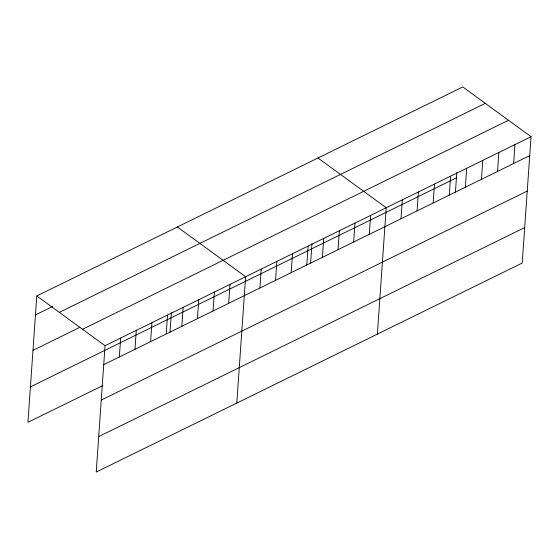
<?xml version="1.0" encoding="UTF-8"?>
<svg xmlns="http://www.w3.org/2000/svg" width="559" height="559" viewBox="0 0 559 559"><rect width="100%" height="100%" fill="white"/><g stroke="black" fill="none" stroke-linecap="round" stroke-linejoin="round"><path stroke-width="0.84" d="M36.789 295.956L105.05 345.7L96.218 472.055L522.211 263.044L531.05 136.689L462.782 86.945L36.789 295.956L27.95 422.311L102.926 385.528M119.347 356.97L120.674 338.034M134.971 349.305L136.291 330.369M150.588 341.64L151.908 322.704M166.205 333.982L167.532 315.045M170.006 332.235L171.375 312.67M181.829 326.316L183.149 307.38M197.446 318.651L198.773 299.715M213.07 310.986L214.39 292.05M228.687 303.32L230.008 284.391M236.792 403.081L245.632 276.726L177.364 226.982M259.928 287.997L261.249 269.061M275.545 280.332L276.873 261.395M291.169 272.666L292.49 253.73M306.786 265.008L308.114 246.072M310.587 263.261L311.95 243.696M322.403 257.343L323.731 238.407M338.027 249.677L339.348 230.741M353.644 242.012L354.972 223.076M369.268 234.347L370.589 215.418M377.374 334.107L386.213 207.752L317.945 158.008M400.978 218.793L402.305 199.856M417.07 210.897L418.398 191.961M433.169 203.001L434.49 184.065M449.261 195.105L450.582 176.169M455.424 192.198L456.794 172.633M465.354 187.209L466.674 168.273M481.446 179.313L482.773 160.377M497.538 171.417L498.866 152.481M513.63 163.521L514.958 144.585M35.462 314.892L52.644 306.458M59.317 312.369L485.31 103.359M32.981 350.339L79.846 327.35M82.522 329.279L508.522 120.269M105.05 345.7L531.05 136.689M30.431 386.863L456.43 177.853M103.729 364.636L529.729 155.626M101.249 400.083L527.249 191.073M98.691 436.607L524.691 227.597"/></g></svg>
